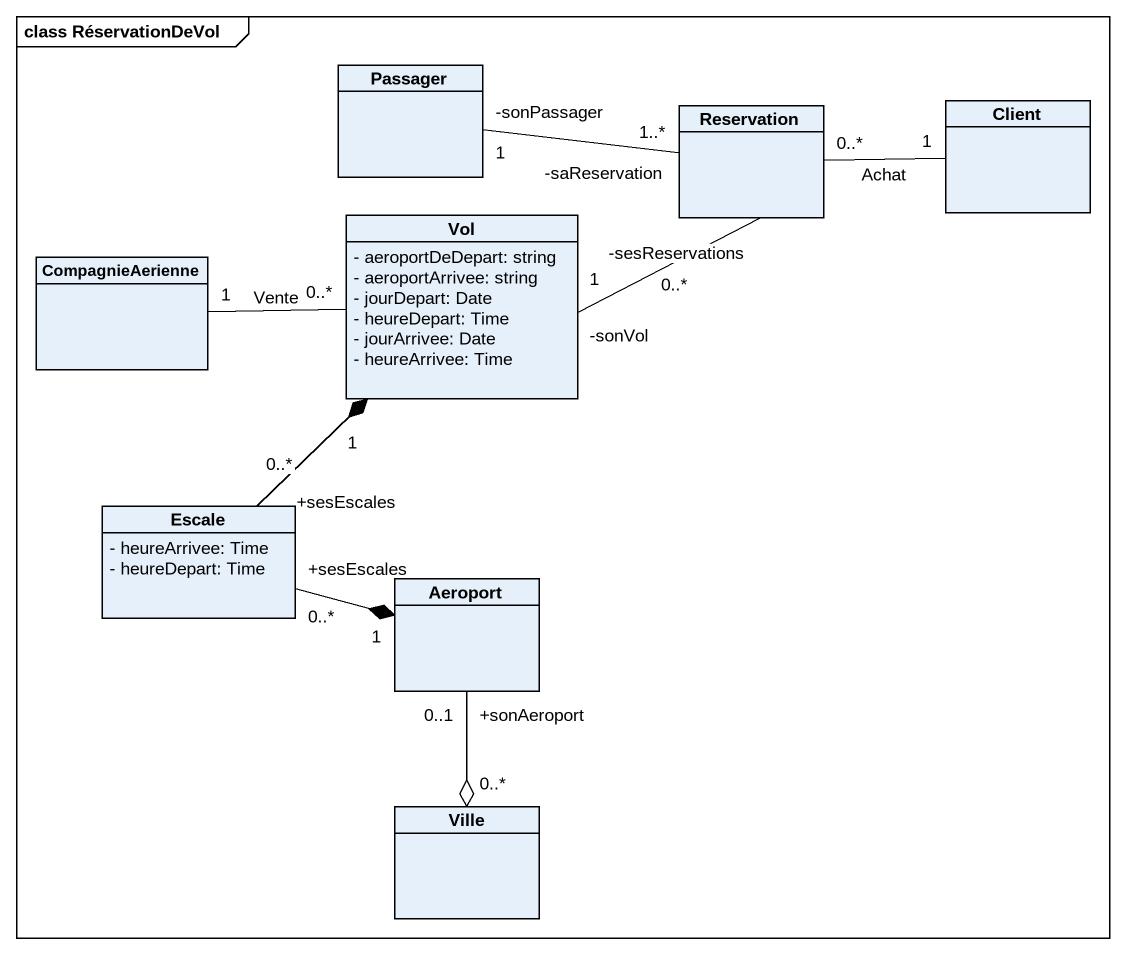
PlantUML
@startuml
mainframe class RéservationDeVol
hide circle
hide empty members
skinparam classAttributeIconSize 0
class Passager
class Reservation
class Client
class CompagnieAerienne
class Vol {
  - aeroportDeDepart: string
  - aeroportArrivee: string
  - jourDepart: Date
  - heureDepart: Time
  - jourArrivee: Date
  - heureArrivee: Time
}
class Escale {
  - heureArrivee: Time
  - heureDepart: Time
}
class Aeroport
class Ville
Passager "-sonPassager\n1" -right- "-saReservation\n1..*" Reservation
Reservation "0..*" -right- "1" Client : Achat
CompagnieAerienne "1" -right- "0..*" Vol : Vente
Vol "-sonVol\n1" -right- "-sesReservations\n0..*" Reservation
Escale "+sesEscales\n0..*" -up-* "1" Vol
Escale "+sesEscales\n0..*" -right-* "1" Aeroport
Aeroport "+sonAeroport\n0..1" --o "0..*" Ville
@enduml
